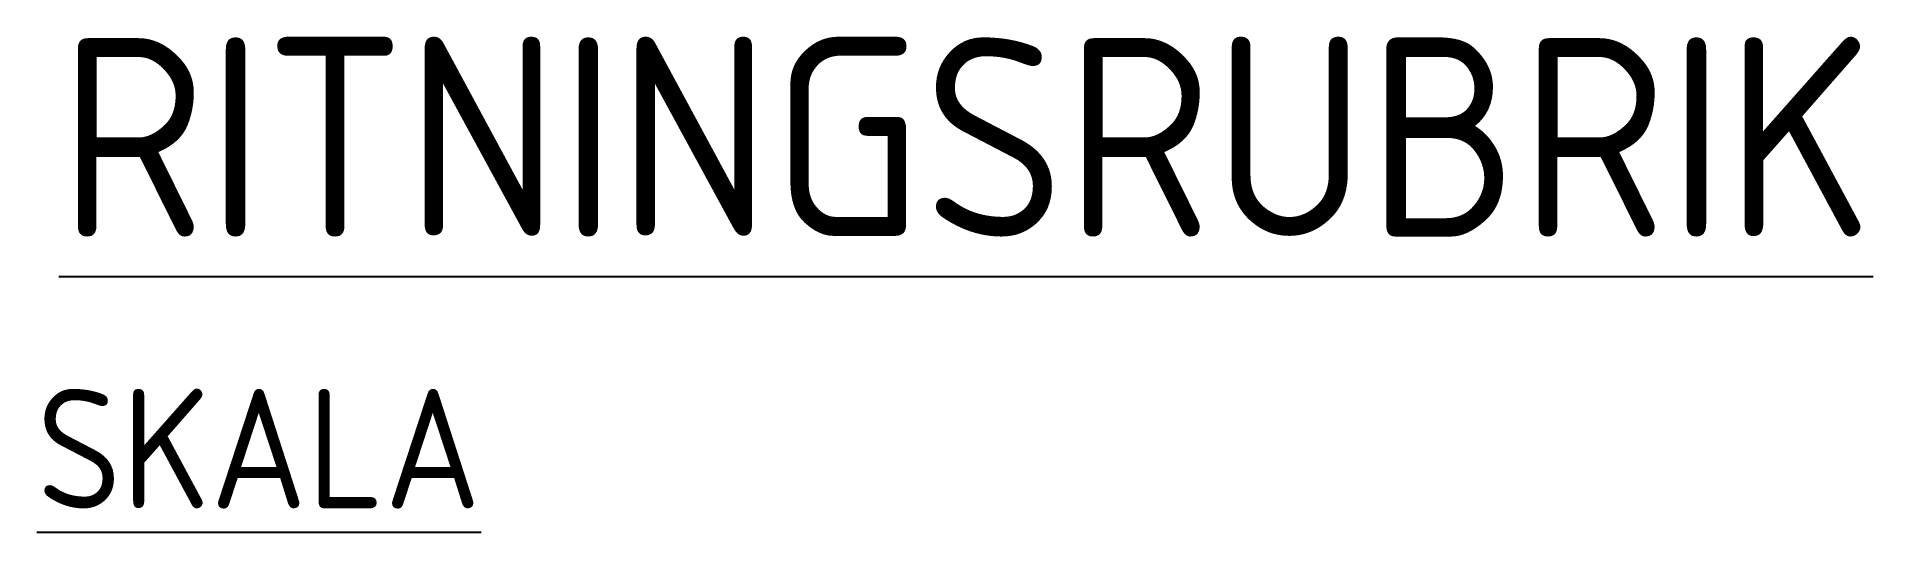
# Model space of a CAD drawing. Header units: millimetres. Extents: x -0.6 to 45.5, y -7.4 to 5.
import ezdxf

# ---------------------------------------------------------------- set-up
doc = ezdxf.new("R2010")
doc.units = ezdxf.units.MM
doc.styles.add('ISO', font='isocp.shx')

# ---------------------------------------------------------------- blocks, each defined once
blk = doc.blocks.new('Ritnrub')
at = {"style": 'ISO'}
blk.add_text('%%URITNINGSRUBRIK', height=5, dxfattribs=at).set_placement((0, 0))
at = {"color": 3, "style": 'ISO'}
blk.add_text('%%USKALA', height=3, dxfattribs=at).set_placement((-0.552, -6.825))

msp = doc.modelspace()

# ---------------------------------------------------------------- block references
msp.add_blockref('Ritnrub', (0, 0))

doc.saveas('drawing.dxf')
